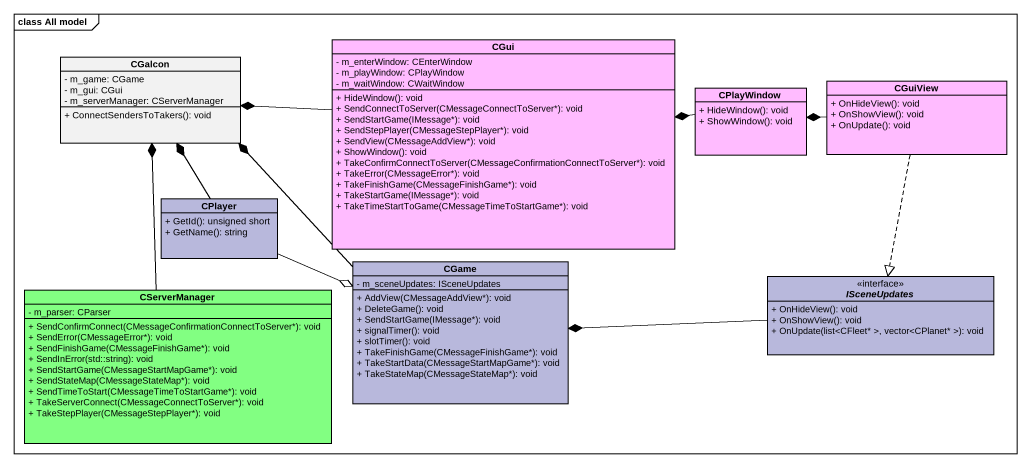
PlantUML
@startuml
mainframe class All model
hide circle
hide empty members
skinparam classAttributeIconSize 0
class CGui #FFBBFF {
  - m_enterWindow: CEnterWindow
  - m_playWindow: CPlayWindow
  - m_waitWindow: CWaitWindow
  + HideWindow(): void
  + SendConnectToServer(CMessageConnectToServer*): void
  + SendStartGame(IMessage*): void
  + SendStepPlayer(CMessageStepPlayer*): void
  + SendView(CMessageAddView*): void
  + ShowWindow(): void
  + TakeConfirmConnectToServer(CMessageConfirmationConnectToServer*): void
  + TakeError(CMessageError*): void
  + TakeFinishGame(CMessageFinishGame*): void
  + TakeStartGame(IMessage*): void
  + TakeTimeStartToGame(CMessageTimeToStartGame*): void
}
class CGalcon {
  - m_game: CGame
  - m_gui: CGui
  - m_serverManager: CServerManager
  + ConnectSendersToTakers(): void
}
class CGuiView #FFBBFF {
  + OnHideView(): void
  + OnShowView(): void
  + OnUpdate(): void
}
class CPlayWindow #FFBBFF {
  + HideWindow(): void
  + ShowWindow(): void
}
class CPlayer #B8B8DC {
  + GetId(): unsigned short
  + GetName(): string
}
class CGame #B8B8DC {
  - m_sceneUpdates: ISceneUpdates
  + AddView(CMessageAddView*): void
  + DeleteGame(): void
  + SendStartGame(IMessage*): void
  + signalTimer(): void
  + slotTimer(): void
  + TakeFinishGame(CMessageFinishGame*): void
  + TakeStartData(CMessageStartMapGame*): void
  + TakeStateMap(CMessageStateMap*): void
}
interface ISceneUpdates <<interface>> #B8B8DC {
  + OnHideView(): void
  + OnShowView(): void
  + OnUpdate(list<CFleet* >, vector<CPlanet* >): void
}
class CServerManager #82FF82 {
  - m_parser: CParser
  + SendConfirmConnect(CMessageConfirmationConnectToServer*): void
  + SendError(CMessageError*): void
  + SendFinishGame(CMessageFinishGame*): void
  + SendInError(std::string): void
  + SendStartGame(CMessageStartMapGame*): void
  + SendStateMap(CMessageStateMap*): void
  + SendTimeToStart(CMessageTimeToStartGame*): void
  + TakeServerConnect(CMessageConnectToServer*): void
  + TakeStepPlayer(CMessageStepPlayer*): void
}
CGui -left-* CGalcon
CGuiView -left-* CPlayWindow
CGuiView ..|> ISceneUpdates
CPlayWindow -left-* CGui
CPlayer -up-* CGalcon
CPlayer -right-o CGame
CGame -up-* CGalcon
ISceneUpdates -left-* CGame
CServerManager -up-* CGalcon
@enduml
